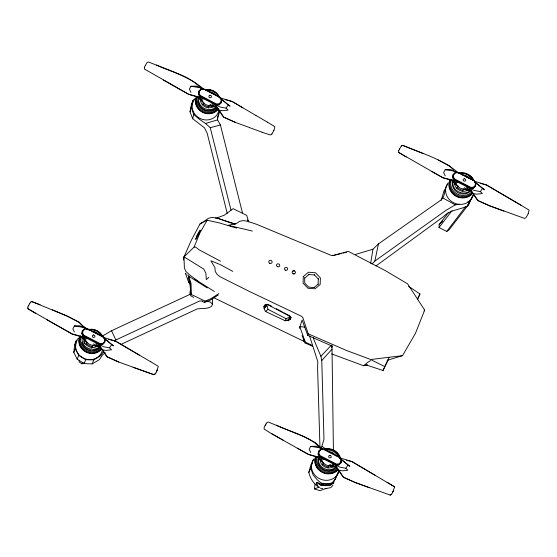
<?xml version="1.0" encoding="UTF-8"?>
<svg xmlns="http://www.w3.org/2000/svg" width="557" height="557" viewBox="0 0 557 557"><rect width="100%" height="100%" fill="white"/><g stroke="black" fill="none" stroke-linecap="round" stroke-linejoin="round"><path stroke-width="0.84" d="M333.42 450.153L331.972 345.347M314.329 287.628L308.627 287.078L304.783 283.165L304.651 277.685M292.258 271.614L292.209 272.874L293.1 273.786L294.402 273.863C295.788 273.32 295.781 271.586 294.5 270.897L293.198 270.82C291.019 272.819 293.574 269.901 294.5 270.897M314.155 287.468L318.103 284.14L318.284 278.973L314.51 274.977L308.982 274.538L304.902 277.957M467.776 205.129L468.945 202.657L469.725 202.428L469.572 203.27L448.831 230.138L446.728 231.413L439.02 227.541L439.16 224.562L448.601 212.328M188.927 277.609L188.997 276.39L187.716 274.998M105.238 352.672L102.579 354.872L99.418 359.655L92.197 363.895L84.072 363.603L77.145 359.112L73.789 352.372L75.279 348.766L75.905 341.232L78.391 338.141M242.441 212.816L220.405 124.956L217.571 119.88L217.94 116.413L219.743 110.913M73.789 352.372L74.673 344.804L75.905 341.232M326.472 488.287L319.969 490.682L314.461 488.935L315.032 484.137M335.697 476.75L335.265 479.542M79.282 360.268L79.059 361.772L81.886 363.853L84.177 362.802M370.69 263.245L372.946 249.209L378.44 243.924L439.912 200.771C445.885 197.31 443.727 189.331 447.424 184.471M81.837 333.845L82.492 330.691L84.42 328.867L87.122 328.519L103.894 337.18L105.141 339.561L104.723 342.165L102.558 344.546L99.863 344.894L84.963 337.389L83.084 336.233L81.837 333.845L82.492 330.691M104.486 342.722L105.141 339.561M198.355 94.161L199.009 91L200.938 89.183L203.639 88.835L220.419 97.489L221.665 99.877L221.24 102.474L219.082 104.855L216.381 105.203L201.488 97.698L199.601 96.542L198.355 94.161L199.009 91M221.011 103.031L221.324 101.082M318.124 454.275L318.778 451.114L320.714 449.29L323.408 448.942L340.188 457.603L341.434 459.991L341.009 462.589L338.851 464.97L336.15 465.318L321.257 457.812L319.377 456.656L318.124 454.275L318.778 451.114M340.78 463.146L341.093 461.196M452.625 177.613L453.28 174.452L455.208 172.628L457.91 172.28L474.682 180.941L475.929 183.33L475.511 185.927L473.346 188.308L470.651 188.656L455.751 181.15L453.871 179.995L452.625 177.613L453.28 174.452M475.274 186.484L475.929 183.33M183.462 260.049L183.991 256.854L191.406 240.144L199.949 224.032L201.564 222.807M227.235 213.359L207.183 133.276L204.523 127.894L192.687 118.718L190.014 111.825L191.364 104.772L192.889 100.594L194.741 98.868M372.013 263.969L374.868 261.045L378.44 243.924M299.401 328.393L302.117 320.01L307.743 335.37L332.202 346.127L331.638 347.672M333.399 483.344L333.824 482.494L330.433 485.175L325.741 485.704L320.707 485.05L317.789 482.571M313.786 459.33L312.797 460.681L310.778 468.416L313.236 475.156L317.142 479.695L321.013 483.058L320.881 483.657L326.026 484.291L330.245 483.81M190.014 111.825L192.889 100.594M312.519 346.224L305.104 342.959L305.306 342.109L299.791 326.639L304.804 327.091M192.687 118.718L193.711 114.422L191.295 107.529M290.691 318.312L290.942 317.33L289.48 315.722L290.343 316.613L266.824 304.213M472.475 196.161L467.72 205.832C459.657 210.01 449.896 209.599 443.33 216.77L376.01 265.94M213.484 297.584L303.551 341.169L304.038 339.269M321.403 447.849L323.972 439.257L321.779 360.47L320.895 356.271L313.96 339.833L313.473 337.368M273.884 130.366L274.886 126.752L267.353 122.101M339.965 457.896L351.927 461.6L394.655 486.86L392.608 492.43L391.627 494.191L390.095 495.096L391.648 494.15M528.154 213.818L529.15 210.205L521.617 205.554L486.421 184.938L475.198 181.443M319.342 487.361C313.87 484.318 310.145 478.456 308.794 472.392L310.98 464.475L312.435 462.449M307.743 335.37L308.216 333.817L302.841 317.657L301.657 316.348L249.905 291.68L220.287 276.857L217.126 274.441L215.246 271.489L214.911 267.583L210.915 260.801L219.924 264.443L232.812 271.384M266.984 304.505L264.826 307.018L264.081 308.731L265.598 311.509L285.198 320.769L288.693 320.08L290.288 316.292M441.193 200.416L444.089 190.668L445.537 188.719M217.495 117.993L218.824 114.046L218.574 112.437M316.724 482.404L316.446 483.573L317.824 485.843M81.886 363.853L82.339 362.572M214.417 291.499L198.522 281.501L189.484 274.796L185.78 271.308L184.367 267.792L183.991 256.854L194.101 247.085L199.81 233.091L207.155 220.231L219.173 222.87L236.614 228.105M252.412 231.064L228.168 225.313L236.3 223.58L239.649 221.289L243.305 220.593L247.336 221.22L256.812 224.387L331.276 255.419L333.051 255.517L348.299 251.36L385.569 270.751L407.578 283.847L424.671 310.075L415.418 333.427L402.516 355.658L387.164 360.337M285.198 320.769L286.026 318.632L289.57 317.253M92.197 363.895L93.799 359.864L100.803 355.582L103.56 351.453M87.978 338.371A4.574 4.268 22.6 0 1 83.278 337.911L83.432 337.528L72.062 334.026L27.864 308.696L27.871 306.984M203.159 99.062A4.574 4.268 22.6 0 1 199.803 98.227L199.956 97.837L188.579 94.335L163.41 80.083M458.766 182.132A4.574 4.268 22.6 0 1 454.066 181.673L454.22 181.29L442.85 177.787L398.673 152.409L406.192 157.088M473.624 194.379L467.72 205.832M394.655 486.86L387.101 482.265M27.864 308.696L35.425 313.278M40.083 304.679L31.937 301.636L67.369 316.132L78.99 322.12L83.265 326.172L87.094 328.832L103.602 337.361L104.702 339.471L104.326 341.768L102.627 343.377L100.239 343.683L83.745 335.175L82.645 333.065L83.014 330.767L84.72 329.152L87.108 328.846M84.184 329.424L84.42 328.867M83.084 336.233L83.313 335.676L82.067 333.288M86.885 329.076L87.122 328.519M86.036 344.553L86.996 342.541L82.318 338.057L81.698 336.853M87.045 342.757L87.254 342.27M91.452 348.007L92.685 345.479L99.055 346.788M92.74 345.695L92.942 345.208M199.601 96.542L199.838 95.985L198.591 93.604M203.409 89.392L203.639 88.835M99.863 344.894L100.093 344.33L102.794 343.982L104.723 342.165M102.558 344.546L102.794 343.982M202.56 104.862L203.521 102.857L198.835 98.373L198.222 97.169M208.255 107.8L209.209 105.788L215.573 107.104M209.258 106.011L209.467 105.517M216.381 105.203L216.617 104.646L219.312 104.298L221.24 102.474M220.182 98.046L220.419 97.489M219.082 104.855L219.312 104.298M221.428 100.434L221.665 99.877M133.074 367.335L153.802 374.673L155.354 373.719M401.325 145.983L402.746 145.356C421.886 153.356 442.697 159.225 458.522 173.039L453.899 171.083L445.182 169.711L443.644 172.593L445.245 175.831M320.714 449.29L318.548 451.671M319.377 456.656L319.607 456.099L318.36 453.711M322.329 464.977L323.29 462.964L318.604 458.481L317.991 457.276M328.024 467.915L328.978 465.903L335.349 467.219L336.72 466.996M455.208 172.628L453.043 175.009M453.871 179.995L454.101 179.438L452.855 177.056M336.15 465.318L336.386 464.761L339.081 464.413L341.009 462.589M339.958 458.16L340.188 457.603M338.851 464.97L339.081 464.413M341.204 460.548L341.434 459.991M456.824 188.315L457.784 186.303L453.106 181.826L452.18 180.015M457.833 186.525L458.042 186.031M462.519 191.253L463.473 189.241L469.843 190.557L471.215 190.334M463.528 189.457L463.73 188.969M470.651 188.656L470.881 188.099L473.582 187.751L475.511 185.927M474.453 181.498L474.682 180.941M473.346 188.308L473.582 187.751M285.379 270.222C283.485 269.31 284.857 266.629 286.723 267.451C288.672 268.363 287.161 271.106 285.393 270.187M277.456 266.719L276.578 265.842L276.627 264.624L277.546 263.844L278.813 263.914C280.067 264.568 280.067 266.267 278.723 266.789L277.47 266.678M293.1 273.786L294.402 273.863M190.71 295.092L190.473 285.1L188.252 277.957L188.851 276.544L191.072 283.694L191.364 294.514L190.766 295.927M202.337 301.483L204.482 302.514L205.073 301.107L210.497 298.928L218.824 293.63M269.713 263.315C268.432 262.632 268.446 260.92 269.804 260.356L271.127 260.404L272.032 261.372C272.575 262.834 270.932 263.893 269.734 263.273M338.169 472.587L335.593 478.581L332.334 482.564L330.217 483.406L326.214 483.775L321.013 483.058M195.521 239.03L195.702 238.612M84.072 363.603L85.792 359.697L93.799 359.864M290.343 316.487L288.693 320.08M308.794 472.392L310.778 468.416M333.49 482.682L337.563 473.568M77.145 359.112L78.816 355.38L75.279 348.766M212.391 298.461L212.468 304.219L211.507 306.364C207.301 309.344 201.885 308.035 197.15 308.954L120.953 344.414M389.023 357.545L382.993 370.502L388.243 359.745M333.448 482.668L333.692 482.139L332.257 483.699L330.482 484.632M314.51 274.977L314.705 274.566M417.534 299.478L419.978 294.019L408.497 286.221M199.399 232.178L198.508 233.794M286.751 319.871L289.02 320.909L288.275 319.648L289.981 319.641L290.392 318.792L288.686 318.806M417.346 299.283L419.943 293.985M197.909 234.01L197.373 235.333L198.383 235.11L199.127 233.641M198.717 232.415L199.211 231.427M198.807 233.362L199.134 232.708M199.03 233.299L200.492 230.145L199.469 230.932M144.374 67.341L145.349 65.482M27.85 307.025L28.825 305.173M398.638 150.794L399.613 148.935M265.118 425.597L264.143 427.456L264.157 429.12L271.698 433.75L308.348 454.449L319.725 457.951L319.572 458.334A4.574 4.268 22.6 0 0 324.271 458.794M203.458 89.238L196.301 86.084L190.912 86.258L189.38 89.141L190.981 92.378M86.941 328.929L79.776 325.775L74.394 325.942L72.856 328.832L74.457 332.063M310.688 446.373L319.405 447.744L323.255 449.374L316.07 446.199L310.688 446.373L309.149 449.255L310.75 452.493M273.905 130.324L271.858 134.084M153.802 374.673L155.333 373.768L157.38 370.008M156.322 372.006L158.362 366.436L150.829 361.785M528.168 213.77L526.121 217.536L524.59 218.435L489.596 205.777L477.997 200.555L469.732 188.531L467.991 187.403M392.629 492.381L393.674 490.432M289.981 319.641L291.102 317.469M337.876 472.997L338.816 471.278M145.328 65.531L147.083 62.481L148.461 61.952C167.636 69.848 188.426 75.794 204.259 89.586M28.804 305.222L29.737 303.551M399.592 148.984L401.346 145.934L402.746 145.356M265.097 425.645L266.023 423.974M29.716 303.6L30.558 302.173M266.002 424.023L266.852 422.596L268.251 422.018L303.662 436.556L315.283 442.55L319.558 446.596L323.387 449.255L339.888 457.784L340.995 459.894L340.619 462.192L338.914 463.807L336.532 464.113L320.038 455.598L318.931 453.489L319.307 451.191L321.013 449.583L323.394 449.276M424.037 310.987L424.671 310.075M213.721 103.95L220.092 107.035L226.045 108.155L228.231 105.008L220.085 98.102L230.083 106.164L228.231 105.008M97.203 343.634L103.567 346.726L109.527 347.84L111.713 344.692L104.194 338.322M469.732 188.531L474.355 190.487L480.315 191.601L482.501 188.454L474.982 182.083L484.353 189.617L482.501 188.454M333.49 464.065L339.861 467.149L345.813 468.263L348.007 465.116L339.861 458.216L349.852 466.272L348.007 465.116M332.94 485.272L330.733 487.681L325.1 488.663M446.728 231.413L465.673 206.563M439.02 227.541L452.075 210.595M74.673 344.804L75.731 343.585M321.779 360.47L332.007 349.218M265.25 304.651L264.29 305.689L263.941 307.471L263.879 306.538L265.807 304.456L267.98 304.38L271.753 306.35M320.895 356.271L331.38 345.187M264.081 308.731L267.123 305.563L267.945 309.316L286.026 318.632M188.252 277.957L189.192 276.982M191.364 104.772L192.569 103.567M439.16 224.562L442.773 221.059M198.779 91.557L200.228 90.192M82.255 331.248L83.223 330.336M265.598 311.509L267.945 309.316M331.659 353.925L363.658 365.775L367.864 362.224L370.683 360.602M208.784 277.358L206.299 279.6L205.867 273.111L203.716 269.052L183.991 256.854M114.631 341.072L115.87 339.979L199.566 301.024L202.532 300.961M303.551 341.169L304.254 340.612M374.868 261.045L446.066 210.288L455.285 204.858L459.393 204.189M218.226 295.043L209.898 300.334L204.482 302.514M318.284 278.973L318.646 278.751M271.879 134.035L270.326 134.982L262.048 132.246M102.035 336.296L111.532 330.733L190.981 293.922M207.155 220.231L199.949 224.032L208.415 218.323L211.973 217.425L217.028 218.149L235.702 224.109M30.538 302.221L31.958 301.588M314.461 488.935L319.091 487.124M467.88 201.683L470.115 200.833M217.411 217.794L224.408 215.127L233.098 208.666L246.751 215.392L248.352 221.052M355.463 254.458L372.946 249.209M193.711 114.422L199.531 119.393L205.505 123.459L217.571 119.88M205.505 123.459L210.24 127.685L220.405 124.956M333.051 255.517L341.476 253.47M343.161 253.066L346.531 252.244M196.718 237.136L197.839 235.597L197.025 235.695L197.798 233.898L196.301 237.233M196.106 237.7L197.018 237.491L196.37 238.96L195.458 239.169M363.658 365.775L367.683 364.842M402.516 355.658L370.788 359.516L346.76 350.59L308.216 333.817M445.182 169.711L450.564 169.537L457.729 172.691M194.101 247.085L195.646 247.036L199.114 249.828L220.523 261.198M318.103 284.14L318.465 284.147M457.903 181.38L442.899 177.669L431.849 171.507M190.912 86.258L199.636 87.637L203.486 89.266M74.394 325.942L83.111 327.321L86.969 328.95M215.468 217.919L217.327 218.107L226.769 221.54M320.769 484.764L325.901 485.328L330.482 484.855L332.696 483.553L332.411 482.842M215.789 106.582L209.314 105.538A7.137 7.046 38.6 0 1 203.618 102.599L199.016 97.928M470.059 190.034L463.577 188.99A7.137 7.046 38.6 0 1 457.889 186.052L453.28 181.373M99.271 346.273L92.789 345.222A7.137 7.046 38.6 0 1 87.101 342.29L82.492 337.612M335.565 466.696L329.083 465.652A7.137 7.046 38.6 0 1 323.394 462.714L318.785 458.035L318.186 456.803M320.442 488.224L322.823 488.552M215.468 105.078L219.124 110.133L222.535 110.725L228.112 110.091L226.045 108.155M473.394 193.585L476.806 194.17L482.376 193.544L480.315 191.601M98.944 344.769L102.606 349.817L106.018 350.409L111.588 349.782L109.527 347.84M335.237 465.192L338.9 470.247L342.304 470.832L347.881 470.205L345.813 468.263M321.828 484.806L323.366 485.091M225.105 99.64L232.158 101.499L242.824 107.821M480.155 183.295L486.421 184.952L521.596 205.603M108.58 339.324L115.633 341.183L150.808 361.834M346.44 460.166L351.927 461.614L375.703 475.601M206.744 301.086L210.518 302.145L212.468 304.219M219.458 97.572L232.158 101.492L255.935 115.487M103.672 337.465L115.633 341.176L139.417 355.178M227.555 221.832L234.608 224.144M153.823 374.624L118.787 362.064L107.097 356.863C103.734 352.769 101.402 346.955 96.73 344.762A4.581 4.275 22.7 0 1 95.895 343.648M390.109 495.048L355.081 482.494L343.384 477.286C340.028 473.192 337.695 467.379 333.023 465.186A4.581 4.275 22.7 0 1 332.188 464.072M365.1 364.557L382.993 370.502M503.862 211.096L489.575 205.832L477.885 200.624C474.522 196.53 472.19 190.717 467.518 188.524A4.581 4.275 22.7 0 1 466.23 186.122M211.966 102.669A4.581 4.275 22.7 0 0 213.254 105.071C217.926 107.264 220.252 113.078 223.615 117.179L235.312 122.38L249.62 127.595M249.599 127.644L262.068 132.197M369.388 487.709L355.101 482.439L343.495 477.217L338.9 470.247M402.725 145.405L423.118 153.551M202.219 97.872L188.635 94.217L144.388 69.005L144.388 67.293M85.694 337.563L72.111 333.908L46.892 319.774M321.988 457.986L308.404 454.331L297.354 448.169M156.587 65.044C170.943 72.152 188.663 75.39 199.998 87.212M276.356 425.158C290.434 432.086 307.924 435.483 319.21 446.749M470.881 188.099L454.101 179.438M216.617 104.646L199.838 95.985M52.33 309.783L67.348 316.188L79.045 322.266L83.473 326.896M100.093 344.33L83.313 335.676M336.386 464.761L319.607 456.099M235.333 122.324L223.726 117.109L219.124 110.133M118.808 362.015L107.209 356.793L102.606 349.817M305.306 342.109L312.693 345.639M191.364 294.514L205.073 301.107M191.497 296.275L193.683 297.327M371.63 360.101L384.685 366.513M454.937 182.947L456.761 183.866M200.673 99.494L202.497 100.413M84.149 339.185L85.973 340.104M320.442 459.609L322.266 460.528M472.635 180.064L457.896 172.614L455.508 172.921L453.802 174.529L453.433 176.827L454.533 178.936L471.027 187.451L473.415 187.145L475.114 185.53L475.49 183.232L474.39 181.122L472.635 180.064A10.437 9.734 22.6 0 0 460.284 173.645M464.225 187.716L467.803 189.589M209.961 104.27L213.54 106.136M329.73 464.378L333.309 466.244M93.437 343.954L97.015 345.82M438.136 159.95L449.833 166.028L453.154 169.502M276.279 308.71L282.35 311.899M283.882 312.721L285.414 313.542M286.089 313.904L288.805 315.353M442.871 197.979L455.285 204.858M271.719 433.701L283.179 440.197M255.955 115.445L267.332 122.15M188.997 276.39L207.239 287.927M197.338 280.965L198.731 281.814M78.816 355.38L85.792 359.697M111.713 344.692L113.565 345.848L103.602 337.793M194.741 279.287L196.043 280.122M320.707 485.05L316.863 482.592L316.508 483.023L316.996 484.186M322.113 446.38L326.228 449.36M318.444 483.128L319.572 484.019M453.182 180.496L454.066 181.673M198.919 97.05L199.803 98.22M82.394 336.734L83.278 337.911M188.384 281.745L189.596 283.764M247.538 219.952L248.784 221.916M474.766 182.097L475.699 183.887M185.572 273.215L186.031 274.128M111.532 330.733L115.87 339.979M302.061 335.634L305.104 342.959M188.586 282.183L185.613 273.578M309.532 335.927L317.81 361.681L317.608 368.184L319.934 446.623M210.24 127.685L231.009 210.17M189.526 279.607L190.438 289.139L189.888 294.019M308.919 274.107L308.982 274.538M398.659 150.745L398.652 152.458M211.256 92.81A7.137 4.484 25.8 0 1 213.15 93.792M208.805 106.763A7.791 7.269 22.6 0 1 203.11 103.825M215.977 107.223A10.437 9.734 22.6 0 1 204.252 108.385A10.437 9.734 22.6 0 1 198.55 98.234M206.02 90.192A10.437 9.734 22.6 0 1 218.428 96.598M213.637 106.693A8.661 8.076 22.6 0 1 204.739 106.645A8.661 8.076 22.6 0 1 200.29 99.097M208.311 91.515A8.661 8.076 22.6 0 1 215.559 94.899M211.026 92.553A8.661 8.076 22.6 0 1 213.7 93.931M215.566 108.204A10.437 9.734 22.6 0 1 212.579 109.959M211.918 110.182A10.437 9.734 22.6 0 1 206.215 110.272M205.526 110.07A10.437 9.734 22.6 0 1 198.571 103.296M198.376 102.634A10.437 9.734 22.6 0 1 198.104 100.921M218.943 110.237A13.66 12.602 23 0 1 200.381 118.641A13.66 12.602 23 0 1 194.699 99.167M218.623 108.754A12.755 11.767 23 0 1 202.282 112.18A12.755 11.767 23 0 1 196.189 96.897M218.539 95.992A12.755 11.767 23 0 1 219.312 97.343M337.27 468.124A11.976 11.049 23 0 1 322.761 469.774A11.976 11.049 23 0 1 316.968 456.67M323.687 449.736A11.976 11.049 23 0 1 339.749 457.757M337.765 468.994A12.825 11.829 23 0 1 322.141 470.714A12.825 11.829 23 0 1 316.077 456.552M324.71 448.879A12.825 11.829 23 0 1 340.424 457.889M338.719 472.266A14.217 13.117 23 0 1 319.112 478.519A14.217 13.117 23 0 1 313.876 458.947M338.231 469.642A13.277 12.247 23 0 1 321.542 471.988A13.277 12.247 23 0 1 315.513 456.608M326.632 449.081A13.277 12.247 23 0 1 328.275 449.123M335.906 452.131A13.277 12.247 23 0 1 338.712 455.111M339.15 455.786A13.277 12.247 23 0 1 339.909 457.22M337.841 469.447A12.825 11.829 23 0 1 321.716 471.716A12.825 11.829 23 0 1 315.896 456.858M472.726 192.548A12.825 11.829 23 0 1 455.598 195.625A12.825 11.829 23 0 1 450.815 179.333M472.218 192.729A12.825 11.829 23 0 1 456.023 194.623A12.825 11.829 23 0 1 450.571 179.653M459.156 172.879A12.825 11.829 23 0 1 473.826 180.078M217.244 107.947A11.502 10.611 23 0 1 203.103 109.854A11.502 10.611 23 0 1 197.554 96.981M205.54 90.13A11.502 10.611 23 0 1 218.845 96.918M217.745 108.761A12.317 11.363 23 0 1 202.511 110.766A12.317 11.363 23 0 1 196.705 96.848M205.206 89.684A12.317 11.363 23 0 1 219.604 97.294M101.827 348.835A12.755 11.767 23 0 1 85.332 351.69A12.755 11.767 23 0 1 79.818 336.233M217.334 109.722A12.317 11.363 23 0 1 201.773 111.532A12.317 11.363 23 0 1 196.551 97.148M101.395 348.271A12.317 11.363 23 0 1 85.91 350.464A12.317 11.363 23 0 1 80.305 336.198M89.844 329.25A12.317 11.363 23 0 1 103.219 337.424M101.444 348.668A12.317 11.363 23 0 1 85.172 351.237A12.317 11.363 23 0 1 80.5 335.864M99.947 348.431A11.502 10.611 23 0 1 85.966 349.239A11.502 10.611 23 0 1 81.071 336.512M88.709 329.925A11.502 10.611 23 0 1 102.022 336.08M102.3 350.416A13.66 12.602 23 0 1 84.567 358.687A13.66 12.602 23 0 1 77.082 340.501M473.283 195.054A14.217 13.117 23 0 1 453.76 202.839A14.217 13.117 23 0 1 448.211 182.773M472.684 193.335A13.277 12.247 23 0 1 455.41 195.89A13.277 12.247 23 0 1 450.091 179.695M469.635 175.887A13.277 12.247 23 0 1 470.923 176.945M471.501 177.516A13.277 12.247 23 0 1 473.032 179.438M471.932 191.615A11.976 11.049 23 0 1 456.9 193.836A11.976 11.049 23 0 1 451.358 179.995M459.504 173.345A11.976 11.049 23 0 1 473.199 180.064M466.174 176.548A7.137 4.484 25.8 0 1 467.42 177.244M468.019 177.662A7.137 4.484 25.8 0 1 469.105 178.595M463.069 190.215A7.791 7.269 22.6 0 1 457.381 187.277M470.24 190.675A10.437 9.734 22.6 0 1 458.522 191.838A10.437 9.734 22.6 0 1 452.82 181.679M468.507 189.749A8.661 8.076 22.6 0 1 459.337 190.278A8.661 8.076 22.6 0 1 454.561 182.55M462.575 174.968A8.661 8.076 22.6 0 1 470.268 178.943M454.415 184.569A8.661 8.076 22.6 0 1 454.317 183.135M465.29 176.005A8.661 8.076 22.6 0 1 467.964 177.384M471.02 190.424A10.437 9.734 22.6 0 1 458.112 192.819A10.437 9.734 22.6 0 1 452.757 180.997M331.025 452.925A7.137 4.484 25.8 0 1 332.313 453.537M328.574 466.877A7.791 7.269 22.6 0 1 322.879 463.939M335.746 467.337A10.437 9.734 22.6 0 1 324.021 468.5A10.437 9.734 22.6 0 1 318.319 458.341M325.789 450.307A10.437 9.734 22.6 0 1 338.196 456.712M334.012 466.411A8.661 8.076 22.6 0 1 325.184 467.107A8.661 8.076 22.6 0 1 320.08 459.929M328.08 451.63A8.661 8.076 22.6 0 1 335.774 455.598M330.795 452.66A8.661 8.076 22.6 0 1 333.469 454.046M336.525 467.086A10.437 9.734 22.6 0 1 323.617 469.481A10.437 9.734 22.6 0 1 318.263 457.659M94.732 332.501A7.137 4.484 25.8 0 1 96.633 333.476M92.281 346.454A7.791 7.269 22.6 0 1 86.593 343.516M99.452 346.914A10.437 9.734 22.6 0 1 87.734 348.076A10.437 9.734 22.6 0 1 82.032 337.918M89.496 329.876A10.437 9.734 22.6 0 1 101.91 336.282M97.113 346.384A8.661 8.076 22.6 0 1 83.787 339.505M92.532 331.227A8.661 8.076 22.6 0 1 99.48 335.175M84.587 343.53A8.661 8.076 22.6 0 1 83.773 341.504M93.04 331.888A8.661 8.076 22.6 0 1 97.176 333.615M100.232 346.663A10.437 9.734 22.6 0 1 92.573 350.297M91.132 350.221A10.437 9.734 22.6 0 1 89.002 349.754M88.326 349.511A10.437 9.734 22.6 0 1 81.851 342.318M303.259 276.606L303.112 283.269L308.028 288.282L315.102 288.777L320.157 284.516L320.386 277.908L315.561 272.791L308.481 272.227L303.259 276.606M199.538 91.076L199.162 93.381L200.262 95.484L214.877 103.184L216.764 103.999L219.145 103.693L220.851 102.077L221.226 99.78L220.119 97.677L205.505 89.976L203.625 89.162L201.244 89.468L199.538 91.076M210.177 95.212L208.896 95.874L209.077 97.28L210.198 97.865L211.479 97.203L211.298 95.79L210.177 95.212M93.653 334.896L92.378 335.558L92.553 336.971L93.68 337.549L94.955 336.888L94.781 335.474L93.653 334.896M464.441 178.658L463.166 179.319L463.34 180.733L464.468 181.31L465.743 180.656L465.568 179.243L464.441 178.658M329.946 455.32L328.665 455.981L328.846 457.394L329.967 457.972L331.248 457.318L331.074 455.904L329.946 455.32"/></g></svg>
